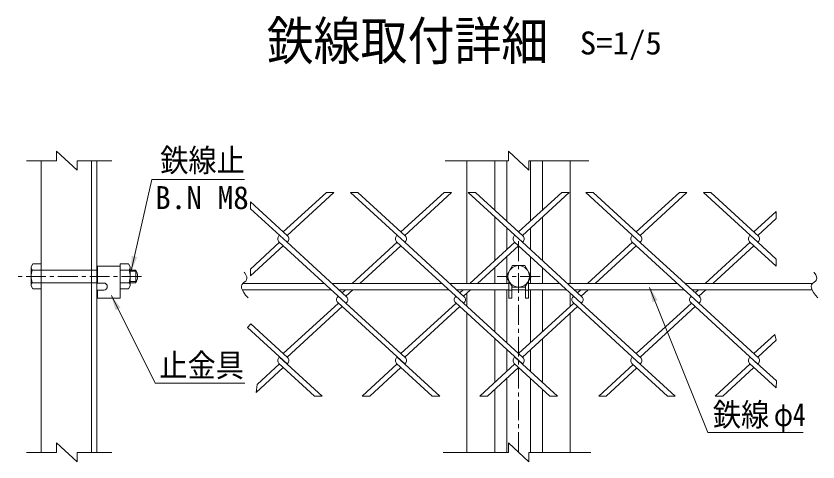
# Model space of a CAD drawing. Units: millimetres, scale not verified, with parts at other scales. Extents: x -4455 to 4455, y -3150 to 3150.
# Drawn here: x 1157 to 2670, y 517 to 1358 of the extents above; entities that cross this region are included whole.
import ezdxf
from ezdxf.enums import TextEntityAlignment as Align

# ---------------------------------------------------------------- set-up
doc = ezdxf.new("R2010")
doc.units = ezdxf.units.MM
doc.header["$LTSCALE"] = 30
doc.linetypes.add('DASHED', pattern=[7.5, 6, -1.5])
doc.linetypes.add('USER2', pattern=[2, 1.25, -0.25, 0.25, -0.25])
doc.layers.add('0-C_7詳細', color=7, linetype='Continuous', lineweight=18)
doc.styles.add('ＭＳ ゴシック', font='')
doc.styles.get('ＭＳ ゴシック').set_extended_font_data('MS Gothic')

msp = doc.modelspace()

# ---------------------------------------------------------------- linework, layer by layer
at = {"layer": '0-C_7詳細', "color": 4}
for p, q in [((1271.74, 1066.82), (1232.97, 1102.82)), ((1232.97, 1084.82), (1232.97, 1102.82)), ((2124.34, 1066.82), (2085.57, 1102.82)), ((2085.57, 1084.82), (2085.57, 1102.82)), ((1232.97, 1084.82), (1176.4, 1084.82)), ((1271.74, 1084.82), (1337.01, 1084.82)), ((1271.74, 1084.82), (1271.74, 1066.82)), ((2085.57, 1084.82), (1965.99, 1084.82)), ((2124.34, 1084.82), (2237.51, 1084.82)), ((2124.34, 1084.82), (2124.34, 1066.82)), ((1232.97, 534.51), (1232.97, 552.51)), ((1271.74, 516.51), (1232.97, 552.51)), ((2085.57, 534.51), (2085.57, 552.51)), ((2124.34, 516.51), (2085.57, 552.51)), ((1232.97, 534.51), (1176.4, 534.51)), ((1271.74, 534.51), (1337.01, 534.51)), ((1271.74, 534.51), (1271.74, 516.51)), ((2085.57, 534.51), (1962.75, 534.51)), ((2124.34, 534.51), (2241.16, 534.51)), ((2124.34, 534.51), (2124.34, 516.51))]:
    msp.add_line(p, q, dxfattribs=at)
at = {"layer": '0-C_7詳細', "lineweight": 9}
for p, q in [((1204.17, 1084.82), (1204.17, 534.51)), ((1298.67, 1084.82), (1298.67, 534.51)), ((1309.17, 1084.82), (1309.17, 534.51)), ((2007.45, 1084.82), (2007.45, 853.27)), ((2059.95, 1084.82), (2059.95, 991.66)), ((2082.45, 1084.82), (2082.45, 971.05)), ((2127.45, 1084.82), (2127.45, 971.05)), ((2149.95, 1084.82), (2149.95, 991.66)), ((2202.45, 1084.82), (2202.45, 853.27)), ((2059.95, 978.64), (2059.95, 896.17)), ((2149.95, 978.64), (2149.95, 896.17)), ((2082.45, 958.02), (2082.45, 916.79)), ((2127.45, 958.02), (2127.45, 916.79)), ((2113.13, 942.94), (2104.95, 950.43)), ((2104.95, 924.39), (2027.34, 853.27)), ((2082.45, 903.77), (2082.45, 853.27)), ((2127.45, 903.77), (2127.45, 853.27)), ((1184.97, 884.38), (1188.29, 890.14)), ((1184.97, 848.86), (1184.97, 884.38)), ((1187.03, 878.62), (1204.17, 878.62)), ((1188.29, 890.14), (1204.17, 890.14)), ((1204.17, 843.1), (1204.17, 890.14)), ((1310.19, 885.58), (1310.19, 854.08)), ((1310.19, 885.58), (1352.79, 885.58)), ((1352.79, 843.1), (1352.79, 890.14)), ((1352.79, 885.58), (1352.79, 825.58)), ((1369.93, 878.62), (1352.79, 878.62)), ((1371.99, 848.86), (1371.99, 884.38)), ((1371.99, 878.62), (1382.65, 878.62)), ((1382.65, 854.62), (1382.65, 878.62)), ((2059.95, 883.15), (2059.95, 853.27)), ((2149.95, 883.15), (2149.95, 853.27)), ((1184.97, 848.86), (1188.29, 843.1)), ((1187.03, 854.62), (1204.17, 854.62)), ((1310.19, 854.08), (1322.04, 854.08)), ((1369.93, 854.62), (1352.79, 854.62)), ((1371.99, 848.86), (1368.66, 843.1)), ((1371.99, 854.62), (1382.65, 854.62)), ((1584.12, 853.27), (1738.51, 853.27)), ((1752.72, 853.27), (1960.54, 853.27)), ((1974.75, 853.27), (2086.2, 853.27)), ((2086.2, 858.36), (2086.2, 825.58)), ((2088.67, 854.08), (2086.2, 854.08)), ((2117.7, 847.97), (2117.7, 825.58)), ((2121.24, 854.08), (2123.7, 854.08)), ((2123.7, 858.36), (2123.7, 825.58)), ((2123.7, 853.27), (2182.57, 853.27)), ((2196.78, 853.27), (2404.6, 853.27)), ((2418.8, 853.27), (2659.37, 853.27)), ((1188.29, 843.1), (1204.17, 843.1)), ((1309.17, 718.27), (1309.17, 838.27)), ((1310.19, 840.58), (1322.04, 840.58)), ((1310.19, 840.58), (1310.19, 825.58)), ((1368.66, 843.1), (1352.79, 843.1)), ((1583.4, 841.27), (1751.61, 841.27)), ((1765.82, 841.27), (1973.63, 841.27)), ((1987.84, 841.27), (2086.2, 841.27)), ((2007.45, 835.04), (2007.45, 810.28)), ((2059.95, 841.27), (2059.95, 762.17)), ((2082.45, 841.27), (2082.45, 741.55)), ((2092.2, 840.58), (2086.2, 840.58)), ((2092.2, 841.27), (2117.7, 841.27)), ((2117.7, 840.58), (2123.7, 840.58)), ((2123.7, 841.27), (2195.66, 841.27)), ((2127.45, 841.27), (2127.45, 741.55)), ((2149.95, 841.27), (2149.95, 762.17)), ((2202.45, 835.04), (2202.45, 810.28)), ((2209.87, 841.27), (2417.69, 841.27)), ((2431.9, 841.27), (2658.64, 841.27)), ((1310.19, 825.58), (1352.79, 825.58)), ((2117.7, 825.58), (2123.7, 825.58)), ((2007.45, 797.26), (2007.45, 534.51)), ((2202.45, 797.26), (2202.45, 534.51)), ((2059.95, 749.15), (2059.95, 666.68)), ((2149.95, 749.15), (2149.95, 666.68)), ((2082.45, 728.53), (2082.45, 687.3)), ((2127.45, 728.53), (2127.45, 687.3)), ((2082.45, 674.28), (2082.45, 534.51)), ((2127.45, 674.28), (2127.45, 534.51)), ((2059.95, 653.66), (2059.95, 534.51)), ((2149.95, 653.66), (2149.95, 534.51))]:
    msp.add_line(p, q, dxfattribs=at)
at = {"layer": '0-C_7詳細', "color": 3}
for p, q in [((1742.27, 1024.99), (1660.9, 950.43)), ((1756.48, 1024.99), (1668, 943.92)), ((1756.48, 1024.99), (1742.27, 1024.99)), ((1890.03, 930.9), (1787.35, 1024.99)), ((1801.56, 1024.99), (1787.35, 1024.99)), ((1891.1, 942.94), (1801.56, 1024.99)), ((1964.29, 1024.99), (1882.93, 950.43)), ((1978.5, 1024.99), (1890.03, 943.92)), ((1978.5, 1024.99), (1964.29, 1024.99)), ((2112.06, 930.9), (2009.38, 1024.99)), ((2023.59, 1024.99), (2009.38, 1024.99)), ((2113.13, 942.94), (2023.59, 1024.99)), ((2186.32, 1024.99), (2104.95, 950.43)), ((2200.53, 1024.99), (2112.06, 943.92)), ((2200.53, 1024.99), (2186.32, 1024.99)), ((2335.16, 929.92), (2231.41, 1024.99)), ((2245.62, 1024.99), (2231.41, 1024.99)), ((2336.23, 941.96), (2245.62, 1024.99)), ((2408.35, 1024.99), (2326.98, 950.43)), ((2422.56, 1024.99), (2334.09, 943.92)), ((2422.56, 1024.99), (2408.35, 1024.99)), ((2556.12, 930.9), (2453.43, 1024.99)), ((2467.64, 1024.99), (2453.43, 1024.99)), ((2558.26, 941.96), (2467.64, 1024.99)), ((1669.07, 942.94), (1598.78, 1007.34)), ((1598.78, 1007.34), (1598.78, 994.32)), ((1668, 930.9), (1598.78, 994.32)), ((2591.04, 988.94), (2549.01, 950.43)), ((2591.04, 975.92), (2591.04, 988.94)), ((2591.04, 975.92), (2556.12, 943.92)), ((1653.79, 943.92), (1652.72, 942.94)), ((1653.79, 943.92), (1652.72, 942.94)), ((1875.82, 943.92), (1874.75, 942.94)), ((1875.82, 943.92), (1874.75, 942.94)), ((1875.82, 943.92), (1874.75, 942.94)), ((1875.82, 943.92), (1874.75, 942.94)), ((2097.85, 943.92), (2096.78, 942.94)), ((2097.85, 943.92), (2096.78, 942.94)), ((2319.88, 943.92), (2318.81, 942.94)), ((2319.88, 943.92), (2318.81, 942.94)), ((2541.91, 943.92), (2540.84, 942.94)), ((2541.91, 943.92), (2540.84, 942.94)), ((1653.79, 930.9), (1598.78, 880.49)), ((1660.9, 924.39), (1598.78, 867.47)), ((1779.02, 816.15), (1652.72, 931.88)), ((1668, 930.9), (1669.44, 932.21)), ((1669.07, 931.88), (1668, 930.9)), ((1780.09, 828.19), (1668, 930.9)), ((1875.82, 930.9), (1791.1, 853.27)), ((1882.93, 924.39), (1805.31, 853.27)), ((2001.05, 816.15), (1874.75, 931.88)), ((1891.1, 931.88), (1890.03, 930.9)), ((2002.12, 828.19), (1890.03, 930.9)), ((2097.85, 930.9), (2013.13, 853.27)), ((2223.07, 816.15), (2096.78, 931.88)), ((2113.13, 931.88), (2112.06, 930.9)), ((2224.14, 828.19), (2112.06, 930.9)), ((2319.88, 930.9), (2235.16, 853.27)), ((2326.98, 924.39), (2249.37, 853.27)), ((2445.1, 816.15), (2318.81, 931.88)), ((2335.16, 931.88), (2334.09, 930.9)), ((2447.24, 827.21), (2335.16, 929.92)), ((2541.91, 930.9), (2457.19, 853.27)), ((2549.01, 924.39), (2471.4, 853.27)), ((2549.01, 924.39), (2540.84, 931.88)), ((2591.04, 885.87), (2549.01, 924.39)), ((2557.55, 932.21), (2556.12, 930.9)), ((2557.55, 932.21), (2556.12, 930.9)), ((2557.19, 931.88), (2556.12, 930.9)), ((2557.19, 931.88), (2556.12, 930.9)), ((2591.04, 898.89), (2556.12, 930.9)), ((2591.04, 885.87), (2591.04, 898.89)), ((1598.78, 880.49), (1598.78, 867.47)), ((1778.01, 841.27), (1771.91, 835.68)), ((1780.09, 828.19), (1771.91, 835.68)), ((1792.22, 841.27), (1779.02, 829.17)), ((2000.04, 841.27), (1993.94, 835.68)), ((2002.12, 828.19), (1993.94, 835.68)), ((2014.25, 841.27), (2001.05, 829.17)), ((2222.06, 841.27), (2215.97, 835.68)), ((2236.27, 841.27), (2223.07, 829.17)), ((2444.09, 841.27), (2438, 835.68)), ((2458.3, 841.27), (2445.1, 829.17)), ((1764.81, 829.17), (1763.74, 828.19)), ((1764.81, 829.17), (1763.74, 828.19)), ((1890.03, 701.4), (1763.74, 817.13)), ((1779.02, 816.15), (1780.46, 817.47)), ((1780.09, 817.13), (1779.02, 816.15)), ((2112.06, 701.4), (1985.76, 817.13)), ((1986.84, 829.17), (1985.77, 828.19)), ((1986.84, 829.17), (1985.77, 828.19)), ((2002.12, 817.13), (2001.05, 816.15)), ((2208.86, 829.17), (2207.79, 828.19)), ((2208.86, 829.17), (2207.79, 828.19)), ((2335.16, 700.42), (2207.79, 817.13)), ((2224.14, 817.13), (2223.07, 816.15)), ((2430.89, 829.17), (2429.82, 828.19)), ((2430.89, 829.17), (2429.82, 828.19)), ((2557.19, 700.42), (2429.82, 817.13)), ((2438, 809.64), (2429.82, 817.13)), ((2446.54, 817.47), (2445.1, 816.15)), ((2446.17, 817.13), (2445.1, 816.15)), ((2446.17, 817.13), (2445.1, 816.15)), ((1764.81, 816.15), (1660.9, 720.93)), ((1771.91, 809.64), (1668, 714.42)), ((1891.1, 713.44), (1779.02, 816.15)), ((1986.84, 816.15), (1882.93, 720.93)), ((1993.94, 809.64), (1890.03, 714.42)), ((2113.13, 713.44), (2001.05, 816.15)), ((2208.86, 816.15), (2104.95, 720.93)), ((2215.97, 809.64), (2112.06, 714.42)), ((2336.23, 712.46), (2223.07, 816.15)), ((2430.89, 816.15), (2326.98, 720.93)), ((2438, 809.64), (2334.09, 714.42)), ((2558.26, 712.46), (2445.1, 816.15)), ((1599.55, 777.15), (1593.02, 770.11)), ((1669.07, 713.44), (1599.55, 777.15)), ((1668, 701.4), (1593.02, 770.11)), ((2588.3, 756.93), (2549.01, 720.93)), ((2588.3, 756.93), (2591.04, 746.43)), ((2591.04, 746.43), (2556.12, 714.42)), ((1653.79, 714.42), (1652.72, 713.44)), ((1653.79, 714.42), (1652.72, 713.44)), ((1734.03, 640.9), (1653.79, 714.42)), ((1669.07, 713.44), (1660.9, 720.93)), ((1875.82, 714.42), (1874.75, 713.44)), ((1875.82, 714.42), (1874.75, 713.44)), ((1956.05, 640.9), (1875.82, 714.42)), ((1891.1, 713.44), (1882.93, 720.93)), ((2097.85, 714.42), (2096.78, 713.44)), ((2097.85, 714.42), (2096.78, 713.44)), ((2178.08, 640.9), (2097.85, 714.42)), ((2319.88, 714.42), (2318.81, 713.44)), ((2319.88, 714.42), (2318.81, 713.44)), ((2400.11, 640.9), (2319.88, 714.42)), ((2541.91, 714.42), (2540.84, 713.44)), ((2541.91, 714.42), (2540.84, 713.44)), ((2591.22, 669.24), (2541.91, 714.42)), ((1653.79, 701.4), (1611.58, 662.72)), ((1719.82, 640.9), (1652.72, 702.38)), ((1669.07, 702.38), (1668, 701.4)), ((1875.82, 701.4), (1809.8, 640.9)), ((1941.84, 640.9), (1874.75, 702.38)), ((1891.1, 702.38), (1890.03, 701.4)), ((2097.85, 701.4), (2031.83, 640.9)), ((2163.87, 640.9), (2096.78, 702.38)), ((2113.13, 702.38), (2112.06, 701.4)), ((2320.95, 700.42), (2256, 640.9)), ((2385.9, 640.9), (2318.81, 702.38)), ((2326.98, 694.89), (2318.81, 702.38)), ((2335.16, 702.38), (2334.09, 701.4)), ((2335.16, 702.38), (2334.09, 701.4)), ((2541.91, 701.4), (2475.88, 640.9)), ((2549.01, 694.89), (2540.84, 702.38)), ((2591, 656.42), (2540.84, 702.38)), ((2557.19, 702.38), (2556.12, 701.4)), ((2557.19, 702.38), (2556.12, 701.4)), ((1660.9, 694.89), (1609.54, 647.84)), ((2328.05, 693.91), (2270.21, 640.9)), ((2549.01, 694.89), (2490.09, 640.9)), ((2591.22, 669.24), (2591, 656.42)), ((1611.58, 662.72), (1609.54, 647.84)), ((1734.03, 640.9), (1719.82, 640.9)), ((1956.05, 640.9), (1941.84, 640.9)), ((2178.08, 640.9), (2163.87, 640.9)), ((2270.21, 640.9), (2256, 640.9)), ((2400.11, 640.9), (2385.9, 640.9)), ((2490.09, 640.9), (2475.88, 640.9))]:
    msp.add_line(p, q, dxfattribs=at)
at = {"layer": '0-C_7詳細', "color": 1, "linetype": 'USER2'}
for p, q in [((2104.95, 932.77), (2104.95, 534.51)), ((1393.04, 866.62), (1156.55, 866.62)), ((2145.25, 866.62), (2064.6, 866.62))]:
    msp.add_line(p, q, dxfattribs=at)
at = {"layer": '0-C_7詳細', "color": 3, "linetype": 'DASHED'}
for p, q in [((1204.17, 878.62), (1310.19, 878.62)), ((1204.17, 854.62), (1310.19, 854.62))]:
    msp.add_line(p, q, dxfattribs=at)
at = {"layer": '0-C_7詳細', "color": 1}
for p, q in [((1371.99, 876.22), (1383.86, 876.22)), ((1371.99, 857.02), (1383.86, 857.02))]:
    msp.add_line(p, q, dxfattribs=at)
at = {"layer": '0-C_7詳細', "lineweight": 9}
for points in [[(1587.78, 1049.48), (1412.49, 1049.48), (1373.83, 876.98)], [(1371.99, 884.38), (1368.66, 890.14), (1352.79, 890.14)], [(2092.2, 847.97), (2092.2, 825.58), (2086.2, 825.58)], [(2641.96, 572.15), (2461.89, 572.15), (2351.96, 845.81)], [(1588.42, 665.43), (1419.01, 665.43), (1336.5, 830.28)]]:
    msp.add_lwpolyline(points, dxfattribs=at)
at = {"layer": '0-C_7詳細', "color": 3}
msp.add_lwpolyline([(2081.43, 866.62), (2093.19, 886.99), (2116.71, 886.99), (2128.47, 866.62), (2116.71, 846.25), (2093.19, 846.25)], close=True, dxfattribs=at)
at = {"layer": '0-C_7詳細', "color": 4}
for points in [[(1587.2, 874.36), (1587.51, 873.97), (1590.17, 869.77), (1591.74, 866.01), (1592.21, 862.7), (1591.58, 859.82), (1589.86, 857.39), (1587.04, 855.4), (1584.21, 853.4), (1582.46, 850.92), (1581.78, 847.96), (1582.17, 844.53), (1583.64, 840.62), (1586.18, 836.24), (1589.79, 831.38), (1594.48, 826.04)], [(2662.44, 874.36), (2662.75, 873.97), (2665.41, 869.77), (2666.98, 866.01), (2667.45, 862.7), (2666.82, 859.82), (2665.1, 857.39), (2662.29, 855.4), (2659.46, 853.4), (2657.7, 850.92), (2657.02, 847.96), (2657.42, 844.53), (2658.88, 840.62), (2661.42, 836.24), (2665.04, 831.38), (2669.72, 826.04)]]:
    msp.add_lwpolyline(points, dxfattribs=at)
at = {"layer": '0-C_7詳細', "color": 3}
for points in [[(1882.93, 694.89), (1824.01, 640.9), (1809.8, 640.9)], [(2104.95, 694.89), (2046.04, 640.9), (2031.83, 640.9)]]:
    msp.add_lwpolyline(points, dxfattribs=at)
msp.add_circle((2104.95, 866.62), 20.4, dxfattribs=at)
for centre, start, end in [((1657.79, 937.41), 132.5, 227.5), ((1664.01, 937.41), 312.5, 47.5), ((1879.82, 937.41), 132.5, 227.5), ((1886.03, 937.41), 312.5, 47.5), ((2101.85, 937.41), 132.5, 227.5), ((2108.06, 937.41), 312.5, 47.5), ((2323.87, 937.41), 132.5, 227.5), ((2330.09, 937.41), 312.5, 47.5), ((2545.9, 937.41), 132.5, 227.5), ((2552.12, 937.41), 312.5, 47.5), ((1768.8, 822.66), 132.5, 227.5), ((1775.02, 822.66), 312.5, 47.5), ((1990.83, 822.66), 132.5, 227.5), ((1997.05, 822.66), 312.5, 47.5), ((2212.86, 822.66), 132.5, 227.5), ((2219.08, 822.66), 312.5, 47.5), ((2434.89, 822.66), 132.5, 227.5), ((2441.11, 822.66), 312.5, 47.5), ((1657.79, 707.91), 132.5, 227.5), ((1664.01, 707.91), 312.5, 47.5), ((1879.82, 707.91), 132.5, 227.5), ((1886.03, 707.91), 312.5, 47.5), ((2101.85, 707.91), 132.5, 227.5), ((2108.06, 707.91), 312.5, 47.5), ((2323.87, 707.91), 132.5, 227.5), ((2330.09, 707.91), 312.5, 47.5), ((2545.9, 707.91), 132.5, 227.5), ((2552.12, 707.91), 312.5, 47.5)]:
    msp.add_arc(centre, 7.5, start, end, dxfattribs=at)
at = {"layer": '0-C_7詳細', "lineweight": 9}
for centre, radius, start, end in [((1194.05, 884.38), 9.09, 180, 219.3382), ((1220.97, 866.62), 36, 160.52878, 199.47122), ((1362.9, 884.38), 9.09, 320.6618, 0), ((1335.99, 866.62), 36, 340.52878, 19.47122), ((1361.86, 866.62), 24, 330, 30), ((1194.05, 848.86), 9.09, 140.6618, 180), ((1322.04, 847.33), 6.75, 270, 90), ((1362.9, 848.86), 9.09, 0, 39.3382)]:
    msp.add_arc(centre, radius, start, end, dxfattribs=at)
at = {"layer": '0-C_7詳細'}
for points in [[(1373.4, 875.03), (1374.87, 905.44), (1385.04, 903.17)], [(2351.22, 847.67), (2367.23, 821.77), (2357.57, 817.89)], [(1335.6, 832.07), (1353.69, 807.57), (1344.37, 802.91)]]:
    msp.add_solid(points, dxfattribs=at)

# ---------------------------------------------------------------- texts
at = {"layer": '0-C_7詳細', "style": 'ＭＳ ゴシック', "width": 0.9}
msp.add_text('鉄線取付詳細', height=72.14, dxfattribs=at).set_placement((1629.44, 1253.21), align=Align.BOTTOM_LEFT)
at = {"layer": '0-C_7詳細', "color": 3, "style": 'ＭＳ ゴシック'}
for s, width, p in [('S=1/5', 1.05, (2220.3, 1272.19)), ('鉄線止', 0.9, (1428.59, 1050.93)), ('止金具', 0.9, (1427.05, 664.14)), ('鉄線', 0.9, (2471.35, 571.13)), ('φ4', 0.8, (2586.66, 571.13))]:
    msp.add_text(s, height=43.33, dxfattribs=dict(at, width=width)).set_placement(p, align=Align.BOTTOM_LEFT)
msp.add_text('B.N M8', height=43.33, dxfattribs=at).set_placement((1418.96, 980.5), align=Align.BOTTOM_LEFT)

doc.saveas('drawing.dxf')
